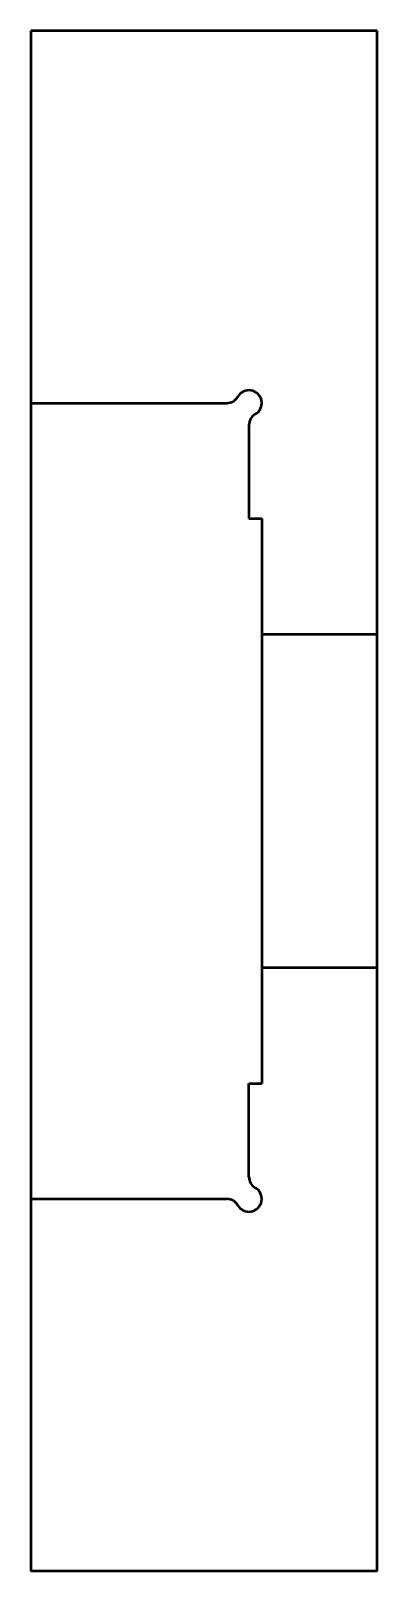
# Model space of a CAD drawing. Extents: x -7 to 20, y 20 to 140.
import ezdxf

# ---------------------------------------------------------------- set-up
doc = ezdxf.new("R2010")
doc.units = 0
doc.layers.add('AM_0', color=7, linetype='CONTINUOUS', lineweight=50)

msp = doc.modelspace()

# ---------------------------------------------------------------- linework, layer by layer
at = {"layer": 'AM_0'}
for p, q in [((20, 140), (-7, 140)), ((-7, 140), (-7, 20)), ((20, 20), (20, 140)), ((-7, 111), (8.27, 111)), ((10, 109.27), (10, 102)), ((10, 102), (11, 102)), ((11, 102), (11, 58)), ((11, 93), (20, 93)), ((20, 93), (20, 93)), ((20, 67), (11, 67)), ((10, 58), (11, 58)), ((10, 50.73), (10, 58)), ((-7, 49), (8.27, 49)), ((20, 20), (-7, 20))]:
    msp.add_line(p, q, dxfattribs=at)
for centre, start, end in [((10, 111), 300, 150), ((8.27, 112), 270, 330), ((11, 109.27), 120, 180), ((11, 50.73), 180, 240), ((10, 49), 210, 60), ((8.27, 48), 30, 90)]:
    msp.add_arc(centre, 1, start, end, dxfattribs=at)

doc.saveas('drawing.dxf')
